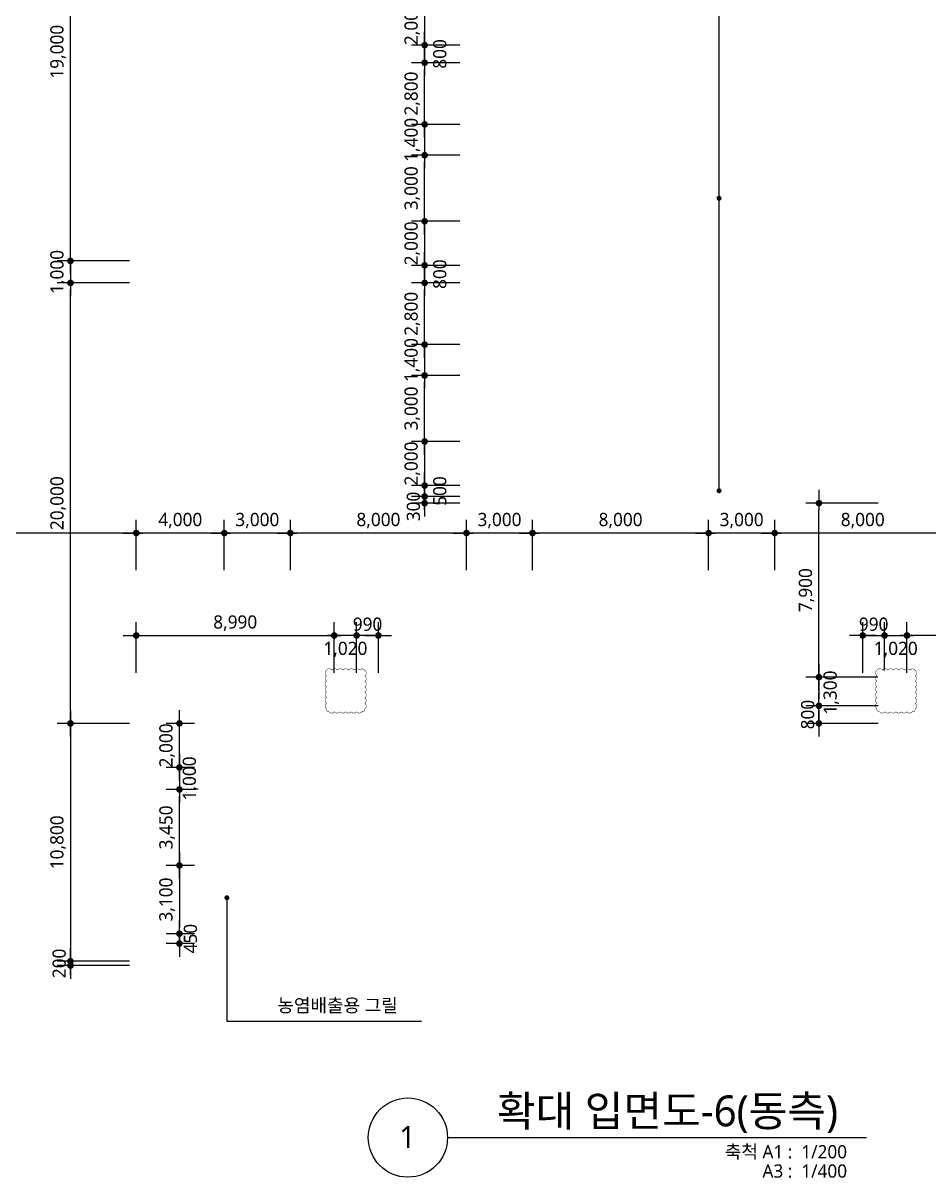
# Model space of a CAD drawing. Header units: millimetres. Extents: x 4937160 to 6265723, y 243853 to 348825.
# Drawn here: x 5822882 to 5864028, y 243853 to 296293 of the extents above; entities that cross this region are included whole.
import ezdxf
from ezdxf.enums import TextEntityAlignment as Align

# ---------------------------------------------------------------- set-up
doc = ezdxf.new("R2010")
doc.units = ezdxf.units.MM
doc.layers.get('0').update_dxf_attribs({"linetype": 'CONTINUOUS'})
for name, color, linetype, lineweight in [('A-MKXS-TEXT2', 7, 'CONTINUOUS', 25), ('A-XXXX-SYMB', 7, 'CONTINUOUS', 25), ('A-XXXX-TXT1', 3, 'CONTINUOUS', 25), ('REV-202205', 20, 'CONTINUOUS', 25)]:
    doc.layers.add(name, color=color, linetype=linetype, lineweight=lineweight)
doc.layers.add('DIM', color=7, linetype='CONTINUOUS')
doc.styles.add('HY울릉도L', font='')
doc.styles.add('맑은 고딕', font='malgun.ttf')
doc.styles.add('맑은고딕', font='malgun.ttf')
doc.styles.get('HY울릉도L').set_extended_font_data('HYwulM')
doc.dimstyles.new('CDIM', dxfattribs={"dimtxt": 3, "dimasz": 1.5, "dimexe": 2, "dimexo": 1, "dimgap": 1, "dimtad": 1, "dimdec": 0, "dimrnd": 0.5, "dimzin": 0, "dimdsep": 32, "dimlunit": 6, "dimtxsty": 'HY울릉도L', "dimblk1": '_CIDOT', "dimblk2": '_CIDOT', "dimsah": 1, "dimcen": 5.5, "dimclrd": 2, "dimclre": 2, "dimclrt": 7, "dimadec": 0, "dimazin": 0, "dimtfac": 1, "dimtdec": 0, "dimtix": 1, "dimtmove": 2, "dimatfit": 1, "dimldrblk": '_CIDOT', "dimfxl": 1, "dimtolj": 1, "dimtzin": 0, "dimlwd": -1, "dimarcsym": 0})

# ---------------------------------------------------------------- blocks, each defined once
blk = doc.blocks.new('_CIDOT')
at = {"color": 0, "linetype": 'ByBlock'}
blk.add_line((2, 0), (-1, 0), dxfattribs=at)
at = {"color": 0, "linetype": 'ByBlock', "const_width": 0.5}
blk.add_lwpolyline([(-0.25, 0, 1), (0.25, 0, 1)], format="xyb", close=True, dxfattribs=at)
blk = doc.blocks.new('*D1292')
at = {"layer": 'DIM', "transparency": 16777216}
for p, q in [((5841122, 297593), (5841122, 297893)), ((5841122, 297293), (5841122, 295293)), ((5841122, 294993), (5841122, 294693))]:
    blk.add_line(p, q, dxfattribs=at)
at = {"layer": 'DIM', "lineweight": -2, "transparency": 16777216}
for p, q in [((5842723, 297293), (5840522, 297293)), ((5842723, 295293), (5840522, 295293))]:
    blk.add_line(p, q, dxfattribs=at)
at = {"layer": 'DIM', "transparency": 16777216, "xscale": 300, "yscale": 300, "zscale": 300}
for p, rotation in [((5841122, 297293), 270), ((5841122, 295293), 90)]:
    blk.add_blockref('_CIDOT', p, dxfattribs=dict(at, rotation=rotation))
at = {"layer": 'DIM', "color": 3, "transparency": 16777216, "insert": (5840561, 296293), "char_height": 600, "attachment_point": 5, "rotation": 90, "style": '맑은고딕'}
blk.add_mtext('\\A1;2,000', dxfattribs=at)
blk = doc.blocks.new('*D1293')
at = {"layer": 'DIM', "transparency": 16777216}
for p, q in [((5841122, 295593), (5841122, 295893)), ((5841122, 294493), (5841122, 295293)), ((5841122, 294193), (5841122, 293893))]:
    blk.add_line(p, q, dxfattribs=at)
at = {"layer": 'DIM', "lineweight": -2, "transparency": 16777216}
for p, q in [((5842723, 295293), (5840522, 295293)), ((5842723, 294493), (5840522, 294493))]:
    blk.add_line(p, q, dxfattribs=at)
at = {"layer": 'DIM', "transparency": 16777216, "xscale": 300, "yscale": 300, "zscale": 300}
for p, rotation in [((5841122, 295293), 270), ((5841122, 294493), 90)]:
    blk.add_blockref('_CIDOT', p, dxfattribs=dict(at, rotation=rotation))
at = {"layer": 'DIM', "color": 3, "transparency": 16777216, "insert": (5841812, 294893), "char_height": 600, "attachment_point": 5, "rotation": 90, "style": '맑은고딕'}
blk.add_mtext('\\A1;800', dxfattribs=at)
blk = doc.blocks.new('*D1294')
at = {"layer": 'DIM', "lineweight": -2, "transparency": 16777216}
for p, q in [((5842723, 294493), (5840522, 294493)), ((5842723, 291693), (5840522, 291693))]:
    blk.add_line(p, q, dxfattribs=at)
at = {"layer": 'DIM', "transparency": 16777216}
blk.add_line((5841122, 291993), (5841122, 294193), dxfattribs=at)
at = {"layer": 'DIM', "transparency": 16777216, "xscale": 300, "yscale": 300, "zscale": 300}
for p, rotation in [((5841122, 294493), 90), ((5841122, 291693), 270)]:
    blk.add_blockref('_CIDOT', p, dxfattribs=dict(at, rotation=rotation))
at = {"layer": 'DIM', "color": 3, "transparency": 16777216, "insert": (5840561, 293093), "char_height": 600, "attachment_point": 5, "rotation": 90, "style": '맑은고딕'}
blk.add_mtext('\\A1;2,800', dxfattribs=at)
blk = doc.blocks.new('*D1295')
at = {"layer": 'DIM', "transparency": 16777216}
for p, q in [((5841122, 291993), (5841122, 292293)), ((5841122, 291693), (5841122, 290293)), ((5841122, 289993), (5841122, 289693))]:
    blk.add_line(p, q, dxfattribs=at)
at = {"layer": 'DIM', "lineweight": -2, "transparency": 16777216}
for p, q in [((5842723, 291693), (5840522, 291693)), ((5842723, 290293), (5840522, 290293))]:
    blk.add_line(p, q, dxfattribs=at)
at = {"layer": 'DIM', "transparency": 16777216, "xscale": 300, "yscale": 300, "zscale": 300}
for p, rotation in [((5841122, 291693), 270), ((5841122, 290293), 90)]:
    blk.add_blockref('_CIDOT', p, dxfattribs=dict(at, rotation=rotation))
at = {"layer": 'DIM', "color": 3, "transparency": 16777216, "insert": (5840560, 290993), "char_height": 600, "attachment_point": 5, "rotation": 90, "style": '맑은고딕'}
blk.add_mtext('\\A1;1,400', dxfattribs=at)
blk = doc.blocks.new('*D1296')
at = {"layer": 'DIM', "lineweight": -2, "transparency": 16777216}
for p, q in [((5842723, 290293), (5840522, 290293)), ((5842723, 287293), (5840522, 287293))]:
    blk.add_line(p, q, dxfattribs=at)
at = {"layer": 'DIM', "transparency": 16777216}
blk.add_line((5841122, 287593), (5841122, 289993), dxfattribs=at)
at = {"layer": 'DIM', "transparency": 16777216, "xscale": 300, "yscale": 300, "zscale": 300}
for p, rotation in [((5841122, 290293), 90), ((5841122, 287293), 270)]:
    blk.add_blockref('_CIDOT', p, dxfattribs=dict(at, rotation=rotation))
at = {"layer": 'DIM', "color": 3, "transparency": 16777216, "insert": (5840561, 288793), "char_height": 600, "attachment_point": 5, "rotation": 90, "style": '맑은고딕'}
blk.add_mtext('\\A1;3,000', dxfattribs=at)
blk = doc.blocks.new('*D1297')
at = {"layer": 'DIM', "transparency": 16777216}
for p, q in [((5841122, 287593), (5841122, 287893)), ((5841122, 287293), (5841122, 285293)), ((5841122, 284993), (5841122, 284693))]:
    blk.add_line(p, q, dxfattribs=at)
at = {"layer": 'DIM', "lineweight": -2, "transparency": 16777216}
for p, q in [((5842723, 287293), (5840522, 287293)), ((5842723, 285293), (5840522, 285293))]:
    blk.add_line(p, q, dxfattribs=at)
at = {"layer": 'DIM', "transparency": 16777216, "xscale": 300, "yscale": 300, "zscale": 300}
for p, rotation in [((5841122, 287293), 270), ((5841122, 285293), 90)]:
    blk.add_blockref('_CIDOT', p, dxfattribs=dict(at, rotation=rotation))
at = {"layer": 'DIM', "color": 3, "transparency": 16777216, "insert": (5840561, 286293), "char_height": 600, "attachment_point": 5, "rotation": 90, "style": '맑은고딕'}
blk.add_mtext('\\A1;2,000', dxfattribs=at)
blk = doc.blocks.new('*D1298')
at = {"layer": 'DIM', "transparency": 16777216}
for p, q in [((5841122, 285593), (5841122, 285893)), ((5841122, 284493), (5841122, 285293)), ((5841122, 284193), (5841122, 283893))]:
    blk.add_line(p, q, dxfattribs=at)
at = {"layer": 'DIM', "lineweight": -2, "transparency": 16777216}
for p, q in [((5842723, 285293), (5840522, 285293)), ((5842723, 284493), (5840522, 284493))]:
    blk.add_line(p, q, dxfattribs=at)
at = {"layer": 'DIM', "transparency": 16777216, "xscale": 300, "yscale": 300, "zscale": 300}
for p, rotation in [((5841122, 285293), 270), ((5841122, 284493), 90)]:
    blk.add_blockref('_CIDOT', p, dxfattribs=dict(at, rotation=rotation))
at = {"layer": 'DIM', "color": 3, "transparency": 16777216, "insert": (5841812, 284893), "char_height": 600, "attachment_point": 5, "rotation": 90, "style": '맑은고딕'}
blk.add_mtext('\\A1;800', dxfattribs=at)
blk = doc.blocks.new('*D1299')
at = {"layer": 'DIM', "lineweight": -2, "transparency": 16777216}
for p, q in [((5842723, 284493), (5840522, 284493)), ((5842723, 281693), (5840522, 281693))]:
    blk.add_line(p, q, dxfattribs=at)
at = {"layer": 'DIM', "transparency": 16777216}
blk.add_line((5841122, 281993), (5841122, 284193), dxfattribs=at)
at = {"layer": 'DIM', "transparency": 16777216, "xscale": 300, "yscale": 300, "zscale": 300}
for p, rotation in [((5841122, 284493), 90), ((5841122, 281693), 270)]:
    blk.add_blockref('_CIDOT', p, dxfattribs=dict(at, rotation=rotation))
at = {"layer": 'DIM', "color": 3, "transparency": 16777216, "insert": (5840561, 283093), "char_height": 600, "attachment_point": 5, "rotation": 90, "style": '맑은고딕'}
blk.add_mtext('\\A1;2,800', dxfattribs=at)
blk = doc.blocks.new('*D1300')
at = {"layer": 'DIM', "transparency": 16777216}
for p, q in [((5841122, 281993), (5841122, 282293)), ((5841122, 281693), (5841122, 280293)), ((5841122, 279993), (5841122, 279693))]:
    blk.add_line(p, q, dxfattribs=at)
at = {"layer": 'DIM', "lineweight": -2, "transparency": 16777216}
for p, q in [((5842723, 281693), (5840522, 281693)), ((5842723, 280293), (5840522, 280293))]:
    blk.add_line(p, q, dxfattribs=at)
at = {"layer": 'DIM', "transparency": 16777216, "xscale": 300, "yscale": 300, "zscale": 300}
for p, rotation in [((5841122, 281693), 270), ((5841122, 280293), 90)]:
    blk.add_blockref('_CIDOT', p, dxfattribs=dict(at, rotation=rotation))
at = {"layer": 'DIM', "color": 3, "transparency": 16777216, "insert": (5840560, 280993), "char_height": 600, "attachment_point": 5, "rotation": 90, "style": '맑은고딕'}
blk.add_mtext('\\A1;1,400', dxfattribs=at)
blk = doc.blocks.new('*D1301')
at = {"layer": 'DIM', "lineweight": -2, "transparency": 16777216}
for p, q in [((5842723, 280293), (5840522, 280293)), ((5842723, 277293), (5840522, 277293))]:
    blk.add_line(p, q, dxfattribs=at)
at = {"layer": 'DIM', "transparency": 16777216}
blk.add_line((5841122, 277593), (5841122, 279993), dxfattribs=at)
at = {"layer": 'DIM', "transparency": 16777216, "xscale": 300, "yscale": 300, "zscale": 300}
for p, rotation in [((5841122, 280293), 90), ((5841122, 277293), 270)]:
    blk.add_blockref('_CIDOT', p, dxfattribs=dict(at, rotation=rotation))
at = {"layer": 'DIM', "color": 3, "transparency": 16777216, "insert": (5840561, 278793), "char_height": 600, "attachment_point": 5, "rotation": 90, "style": '맑은고딕'}
blk.add_mtext('\\A1;3,000', dxfattribs=at)
blk = doc.blocks.new('*D1302')
at = {"layer": 'DIM', "transparency": 16777216}
for p, q in [((5841122, 277593), (5841122, 277893)), ((5841122, 277293), (5841122, 275293)), ((5841122, 274993), (5841122, 274693))]:
    blk.add_line(p, q, dxfattribs=at)
at = {"layer": 'DIM', "lineweight": -2, "transparency": 16777216}
for p, q in [((5842723, 277293), (5840522, 277293)), ((5842723, 275293), (5840522, 275293))]:
    blk.add_line(p, q, dxfattribs=at)
at = {"layer": 'DIM', "transparency": 16777216, "xscale": 300, "yscale": 300, "zscale": 300}
for p, rotation in [((5841122, 277293), 270), ((5841122, 275293), 90)]:
    blk.add_blockref('_CIDOT', p, dxfattribs=dict(at, rotation=rotation))
at = {"layer": 'DIM', "color": 3, "transparency": 16777216, "insert": (5840561, 276293), "char_height": 600, "attachment_point": 5, "rotation": 90, "style": '맑은고딕'}
blk.add_mtext('\\A1;2,000', dxfattribs=at)
blk = doc.blocks.new('*D1303')
at = {"layer": 'DIM', "transparency": 16777216}
for p, q in [((5841122, 275593), (5841122, 275893)), ((5841122, 274793), (5841122, 275293)), ((5841122, 274493), (5841122, 274193))]:
    blk.add_line(p, q, dxfattribs=at)
at = {"layer": 'DIM', "lineweight": -2, "transparency": 16777216}
for p, q in [((5842723, 275293), (5840522, 275293)), ((5842723, 274793), (5840522, 274793))]:
    blk.add_line(p, q, dxfattribs=at)
at = {"layer": 'DIM', "transparency": 16777216, "xscale": 300, "yscale": 300, "zscale": 300}
for p, rotation in [((5841122, 275293), 270), ((5841122, 274793), 90)]:
    blk.add_blockref('_CIDOT', p, dxfattribs=dict(at, rotation=rotation))
at = {"layer": 'DIM', "color": 3, "transparency": 16777216, "insert": (5841812, 275043), "char_height": 600, "attachment_point": 5, "rotation": 90, "style": '맑은고딕'}
blk.add_mtext('\\A1;500', dxfattribs=at)
blk = doc.blocks.new('*D1304')
at = {"layer": 'DIM', "transparency": 16777216}
for p, q in [((5841122, 275093), (5841122, 275393)), ((5841122, 274793), (5841122, 274493)), ((5841122, 274193), (5841122, 273893))]:
    blk.add_line(p, q, dxfattribs=at)
at = {"layer": 'DIM', "lineweight": -2, "transparency": 16777216}
for p, q in [((5842723, 274793), (5840522, 274793)), ((5842723, 274493), (5840522, 274493))]:
    blk.add_line(p, q, dxfattribs=at)
at = {"layer": 'DIM', "transparency": 16777216, "xscale": 300, "yscale": 300, "zscale": 300}
for p, rotation in [((5841122, 274793), 270), ((5841122, 274493), 90)]:
    blk.add_blockref('_CIDOT', p, dxfattribs=dict(at, rotation=rotation))
at = {"layer": 'DIM', "color": 3, "transparency": 16777216, "insert": (5840612, 274343), "char_height": 600, "attachment_point": 5, "rotation": 90, "style": '맑은고딕'}
blk.add_mtext('\\A1;300', dxfattribs=at)
blk = doc.blocks.new('*D1324')
at = {"layer": 'DIM', "lineweight": -2, "transparency": 16777216}
for p, q in [((5838033, 266793), (5838033, 269084)), ((5839023, 266793), (5839023, 269084))]:
    blk.add_line(p, q, dxfattribs=at)
at = {"layer": 'DIM', "transparency": 16777216}
for p, q in [((5837733, 268484), (5837433, 268484)), ((5839023, 268484), (5838033, 268484)), ((5839323, 268484), (5839623, 268484))]:
    blk.add_line(p, q, dxfattribs=at)
at = {"layer": 'DIM', "transparency": 16777216, "xscale": 300, "yscale": 300, "zscale": 300}
blk.add_blockref('_CIDOT', (5838033, 268484), dxfattribs=at)
at = {"layer": 'DIM', "transparency": 16777216, "xscale": 300, "yscale": 300, "zscale": 300, "rotation": 180}
blk.add_blockref('_CIDOT', (5839023, 268484), dxfattribs=at)
at = {"layer": 'DIM', "color": 3, "transparency": 16777216, "insert": (5838528, 268994), "char_height": 600, "attachment_point": 5, "style": '맑은고딕'}
blk.add_mtext('\\A1;990', dxfattribs=at)
blk = doc.blocks.new('*D1325')
at = {"layer": 'DIM', "lineweight": -2, "transparency": 16777216}
for p, q in [((5837013, 266793), (5837013, 269084)), ((5838033, 266793), (5838033, 269084))]:
    blk.add_line(p, q, dxfattribs=at)
at = {"layer": 'DIM', "transparency": 16777216}
blk.add_line((5837733, 268484), (5837313, 268484), dxfattribs=at)
at = {"layer": 'DIM', "transparency": 16777216, "xscale": 300, "yscale": 300, "zscale": 300, "rotation": 180}
blk.add_blockref('_CIDOT', (5837013, 268484), dxfattribs=at)
at = {"layer": 'DIM', "transparency": 16777216, "xscale": 300, "yscale": 300, "zscale": 300}
blk.add_blockref('_CIDOT', (5838033, 268484), dxfattribs=at)
at = {"layer": 'DIM', "color": 3, "transparency": 16777216, "insert": (5837523, 267846), "char_height": 600, "attachment_point": 5, "style": '맑은고딕'}
blk.add_mtext('\\A1;1,020', dxfattribs=at)
blk = doc.blocks.new('*D1326')
at = {"layer": 'DIM', "lineweight": -2, "transparency": 16777216}
for p, q in [((5828023, 266793), (5828023, 269084)), ((5837013, 266793), (5837013, 269084))]:
    blk.add_line(p, q, dxfattribs=at)
at = {"layer": 'DIM', "transparency": 16777216}
blk.add_line((5828323, 268484), (5836713, 268484), dxfattribs=at)
at = {"layer": 'DIM', "transparency": 16777216, "xscale": 300, "yscale": 300, "zscale": 300, "rotation": 180}
blk.add_blockref('_CIDOT', (5828023, 268484), dxfattribs=at)
at = {"layer": 'DIM', "transparency": 16777216, "xscale": 300, "yscale": 300, "zscale": 300}
blk.add_blockref('_CIDOT', (5837013, 268484), dxfattribs=at)
at = {"layer": 'DIM', "color": 3, "transparency": 16777216, "insert": (5832518, 269044), "char_height": 600, "attachment_point": 5, "style": '맑은고딕'}
blk.add_mtext('\\A1;8,990', dxfattribs=at)
blk = doc.blocks.new('*D1327')
at = {"layer": 'DIM', "lineweight": -2, "transparency": 16777216}
for p, q in [((5861023, 266793), (5861023, 269084)), ((5862013, 266893), (5862013, 269084))]:
    blk.add_line(p, q, dxfattribs=at)
at = {"layer": 'DIM', "transparency": 16777216}
for p, q in [((5860723, 268484), (5860423, 268484)), ((5861023, 268484), (5862013, 268484)), ((5862313, 268484), (5862613, 268484))]:
    blk.add_line(p, q, dxfattribs=at)
at = {"layer": 'DIM', "transparency": 16777216, "xscale": 300, "yscale": 300, "zscale": 300}
blk.add_blockref('_CIDOT', (5861023, 268484), dxfattribs=at)
at = {"layer": 'DIM', "transparency": 16777216, "xscale": 300, "yscale": 300, "zscale": 300, "rotation": 180}
blk.add_blockref('_CIDOT', (5862013, 268484), dxfattribs=at)
at = {"layer": 'DIM', "color": 3, "transparency": 16777216, "insert": (5861518, 268994), "char_height": 600, "attachment_point": 5, "style": '맑은고딕'}
blk.add_mtext('\\A1;990', dxfattribs=at)
blk = doc.blocks.new('*D1328')
at = {"layer": 'DIM', "lineweight": -2, "transparency": 16777216}
for p, q in [((5862013, 266893), (5862013, 269084)), ((5863033, 266793), (5863033, 269084))]:
    blk.add_line(p, q, dxfattribs=at)
at = {"layer": 'DIM', "transparency": 16777216}
blk.add_line((5862313, 268484), (5862733, 268484), dxfattribs=at)
at = {"layer": 'DIM', "transparency": 16777216, "xscale": 300, "yscale": 300, "zscale": 300, "rotation": 180}
blk.add_blockref('_CIDOT', (5862013, 268484), dxfattribs=at)
at = {"layer": 'DIM', "transparency": 16777216, "xscale": 300, "yscale": 300, "zscale": 300}
blk.add_blockref('_CIDOT', (5863033, 268484), dxfattribs=at)
at = {"layer": 'DIM', "color": 3, "transparency": 16777216, "insert": (5862523, 267846), "char_height": 600, "attachment_point": 5, "style": '맑은고딕'}
blk.add_mtext('\\A1;1,020', dxfattribs=at)
blk = doc.blocks.new('*D1329')
at = {"layer": 'DIM', "lineweight": -2, "transparency": 16777216}
for p, q in [((5863033, 266793), (5863033, 269084)), ((5872023, 266793), (5872023, 269084))]:
    blk.add_line(p, q, dxfattribs=at)
at = {"layer": 'DIM', "transparency": 16777216}
blk.add_line((5871723, 268484), (5863333, 268484), dxfattribs=at)
at = {"layer": 'DIM', "transparency": 16777216, "xscale": 300, "yscale": 300, "zscale": 300, "rotation": 180}
blk.add_blockref('_CIDOT', (5863033, 268484), dxfattribs=at)
at = {"layer": 'DIM', "transparency": 16777216, "xscale": 300, "yscale": 300, "zscale": 300}
blk.add_blockref('_CIDOT', (5872023, 268484), dxfattribs=at)
at = {"layer": 'DIM', "color": 3, "transparency": 16777216, "insert": (5867528, 269044), "char_height": 600, "attachment_point": 5, "style": '맑은고딕'}
blk.add_mtext('\\A1;8,990', dxfattribs=at)
blk = doc.blocks.new('*D1336')
at = {"layer": 'DIM', "lineweight": -2, "transparency": 16777216}
for p, q in [((5854023, 271447), (5854023, 273737)), ((5857023, 271447), (5857023, 273737))]:
    blk.add_line(p, q, dxfattribs=at)
at = {"layer": 'DIM', "transparency": 16777216}
blk.add_line((5856723, 273137), (5854323, 273137), dxfattribs=at)
at = {"layer": 'DIM', "transparency": 16777216, "xscale": 300, "yscale": 300, "zscale": 300, "rotation": 180}
blk.add_blockref('_CIDOT', (5854023, 273137), dxfattribs=at)
at = {"layer": 'DIM', "transparency": 16777216, "xscale": 300, "yscale": 300, "zscale": 300}
blk.add_blockref('_CIDOT', (5857023, 273137), dxfattribs=at)
at = {"layer": 'DIM', "color": 3, "transparency": 16777216, "insert": (5855523, 273697), "char_height": 600, "attachment_point": 5, "style": '맑은고딕'}
blk.add_mtext('\\A1;3,000', dxfattribs=at)
blk = doc.blocks.new('*D1337')
at = {"layer": 'DIM', "lineweight": -2, "transparency": 16777216}
for p, q in [((5857023, 271447), (5857023, 273737)), ((5865023, 271447), (5865023, 273737))]:
    blk.add_line(p, q, dxfattribs=at)
at = {"layer": 'DIM', "transparency": 16777216}
blk.add_line((5864723, 273137), (5857323, 273137), dxfattribs=at)
at = {"layer": 'DIM', "transparency": 16777216, "xscale": 300, "yscale": 300, "zscale": 300, "rotation": 180}
blk.add_blockref('_CIDOT', (5857023, 273137), dxfattribs=at)
at = {"layer": 'DIM', "transparency": 16777216, "xscale": 300, "yscale": 300, "zscale": 300}
blk.add_blockref('_CIDOT', (5865023, 273137), dxfattribs=at)
at = {"layer": 'DIM', "color": 3, "transparency": 16777216, "insert": (5861023, 273697), "char_height": 600, "attachment_point": 5, "style": '맑은고딕'}
blk.add_mtext('\\A1;8,000', dxfattribs=at)
blk = doc.blocks.new('*D1338')
at = {"layer": 'DIM', "lineweight": -2, "transparency": 16777216}
for p, q in [((5843023, 271447), (5843023, 273737)), ((5846023, 271447), (5846023, 273737))]:
    blk.add_line(p, q, dxfattribs=at)
at = {"layer": 'DIM', "transparency": 16777216}
blk.add_line((5845723, 273137), (5843323, 273137), dxfattribs=at)
at = {"layer": 'DIM', "transparency": 16777216, "xscale": 300, "yscale": 300, "zscale": 300, "rotation": 180}
blk.add_blockref('_CIDOT', (5843023, 273137), dxfattribs=at)
at = {"layer": 'DIM', "transparency": 16777216, "xscale": 300, "yscale": 300, "zscale": 300}
blk.add_blockref('_CIDOT', (5846023, 273137), dxfattribs=at)
at = {"layer": 'DIM', "color": 3, "transparency": 16777216, "insert": (5844523, 273697), "char_height": 600, "attachment_point": 5, "style": '맑은고딕'}
blk.add_mtext('\\A1;3,000', dxfattribs=at)
blk = doc.blocks.new('*D1339')
at = {"layer": 'DIM', "lineweight": -2, "transparency": 16777216}
for p, q in [((5846023, 271447), (5846023, 273737)), ((5854023, 271447), (5854023, 273737))]:
    blk.add_line(p, q, dxfattribs=at)
at = {"layer": 'DIM', "transparency": 16777216}
blk.add_line((5853723, 273137), (5846323, 273137), dxfattribs=at)
at = {"layer": 'DIM', "transparency": 16777216, "xscale": 300, "yscale": 300, "zscale": 300, "rotation": 180}
blk.add_blockref('_CIDOT', (5846023, 273137), dxfattribs=at)
at = {"layer": 'DIM', "transparency": 16777216, "xscale": 300, "yscale": 300, "zscale": 300}
blk.add_blockref('_CIDOT', (5854023, 273137), dxfattribs=at)
at = {"layer": 'DIM', "color": 3, "transparency": 16777216, "insert": (5850023, 273697), "char_height": 600, "attachment_point": 5, "style": '맑은고딕'}
blk.add_mtext('\\A1;8,000', dxfattribs=at)
blk = doc.blocks.new('*D1340')
at = {"layer": 'DIM', "lineweight": -2, "transparency": 16777216}
for p, q in [((5832023, 271447), (5832023, 273737)), ((5835023, 271447), (5835023, 273737))]:
    blk.add_line(p, q, dxfattribs=at)
at = {"layer": 'DIM', "transparency": 16777216}
blk.add_line((5834723, 273137), (5832323, 273137), dxfattribs=at)
at = {"layer": 'DIM', "transparency": 16777216, "xscale": 300, "yscale": 300, "zscale": 300, "rotation": 180}
blk.add_blockref('_CIDOT', (5832023, 273137), dxfattribs=at)
at = {"layer": 'DIM', "transparency": 16777216, "xscale": 300, "yscale": 300, "zscale": 300}
blk.add_blockref('_CIDOT', (5835023, 273137), dxfattribs=at)
at = {"layer": 'DIM', "color": 3, "transparency": 16777216, "insert": (5833523, 273697), "char_height": 600, "attachment_point": 5, "style": '맑은고딕'}
blk.add_mtext('\\A1;3,000', dxfattribs=at)
blk = doc.blocks.new('*D1341')
at = {"layer": 'DIM', "lineweight": -2, "transparency": 16777216}
for p, q in [((5835023, 271447), (5835023, 273737)), ((5843023, 271447), (5843023, 273737))]:
    blk.add_line(p, q, dxfattribs=at)
at = {"layer": 'DIM', "transparency": 16777216}
blk.add_line((5842723, 273137), (5835323, 273137), dxfattribs=at)
at = {"layer": 'DIM', "transparency": 16777216, "xscale": 300, "yscale": 300, "zscale": 300, "rotation": 180}
blk.add_blockref('_CIDOT', (5835023, 273137), dxfattribs=at)
at = {"layer": 'DIM', "transparency": 16777216, "xscale": 300, "yscale": 300, "zscale": 300}
blk.add_blockref('_CIDOT', (5843023, 273137), dxfattribs=at)
at = {"layer": 'DIM', "color": 3, "transparency": 16777216, "insert": (5839023, 273697), "char_height": 600, "attachment_point": 5, "style": '맑은고딕'}
blk.add_mtext('\\A1;8,000', dxfattribs=at)
blk = doc.blocks.new('*D1342')
at = {"layer": 'DIM', "lineweight": -2, "transparency": 16777216}
for p, q in [((5803523, 271447), (5803523, 273737)), ((5828023, 272793), (5828023, 273737))]:
    blk.add_line(p, q, dxfattribs=at)
at = {"layer": 'DIM', "transparency": 16777216}
blk.add_line((5827723, 273137), (5803823, 273137), dxfattribs=at)
at = {"layer": 'DIM', "transparency": 16777216, "xscale": 300, "yscale": 300, "zscale": 300, "rotation": 180}
blk.add_blockref('_CIDOT', (5803523, 273137), dxfattribs=at)
at = {"layer": 'DIM', "transparency": 16777216, "xscale": 300, "yscale": 300, "zscale": 300}
blk.add_blockref('_CIDOT', (5828023, 273137), dxfattribs=at)
at = {"layer": 'DIM', "color": 3, "transparency": 16777216, "insert": (5815773, 273697), "char_height": 600, "attachment_point": 5, "style": '맑은고딕'}
blk.add_mtext('\\A1;24,500', dxfattribs=at)
blk = doc.blocks.new('*D1343')
at = {"layer": 'DIM', "lineweight": -2, "transparency": 16777216}
for p, q in [((5828023, 271447), (5828023, 273737)), ((5832023, 271447), (5832023, 273737))]:
    blk.add_line(p, q, dxfattribs=at)
at = {"layer": 'DIM', "transparency": 16777216}
blk.add_line((5831723, 273137), (5828323, 273137), dxfattribs=at)
at = {"layer": 'DIM', "transparency": 16777216, "xscale": 300, "yscale": 300, "zscale": 300, "rotation": 180}
blk.add_blockref('_CIDOT', (5828023, 273137), dxfattribs=at)
at = {"layer": 'DIM', "transparency": 16777216, "xscale": 300, "yscale": 300, "zscale": 300}
blk.add_blockref('_CIDOT', (5832023, 273137), dxfattribs=at)
at = {"layer": 'DIM', "color": 3, "transparency": 16777216, "insert": (5830023, 273697), "char_height": 600, "attachment_point": 5, "style": '맑은고딕'}
blk.add_mtext('\\A1;4,000', dxfattribs=at)
blk = doc.blocks.new('*D1344')
at = {"layer": 'DIM', "lineweight": -2, "transparency": 16777216}
for p, q in [((5861713, 266593), (5858433, 266593)), ((5861723, 265293), (5858433, 265293))]:
    blk.add_line(p, q, dxfattribs=at)
at = {"layer": 'DIM', "transparency": 16777216}
blk.add_line((5859033, 266293), (5859033, 265593), dxfattribs=at)
at = {"layer": 'DIM', "transparency": 16777216, "xscale": 300, "yscale": 300, "zscale": 300}
for p, rotation in [((5859033, 266593), 90), ((5859033, 265293), 270)]:
    blk.add_blockref('_CIDOT', p, dxfattribs=dict(at, rotation=rotation))
at = {"layer": 'DIM', "color": 3, "transparency": 16777216, "insert": (5859595, 265893), "char_height": 600, "attachment_point": 5, "rotation": 90, "style": '맑은고딕'}
blk.add_mtext('\\A1;1,300', dxfattribs=at)
blk = doc.blocks.new('*D1345')
at = {"layer": 'DIM', "transparency": 16777216}
for p, q in [((5859033, 265593), (5859033, 265893)), ((5859033, 264493), (5859033, 265293)), ((5859033, 264193), (5859033, 263893))]:
    blk.add_line(p, q, dxfattribs=at)
at = {"layer": 'DIM', "lineweight": -2, "transparency": 16777216}
for p, q in [((5861723, 265293), (5858433, 265293)), ((5861723, 264493), (5858433, 264493))]:
    blk.add_line(p, q, dxfattribs=at)
at = {"layer": 'DIM', "transparency": 16777216, "xscale": 300, "yscale": 300, "zscale": 300}
for p, rotation in [((5859033, 265293), 270), ((5859033, 264493), 90)]:
    blk.add_blockref('_CIDOT', p, dxfattribs=dict(at, rotation=rotation))
at = {"layer": 'DIM', "color": 3, "transparency": 16777216, "insert": (5858523, 264893), "char_height": 600, "attachment_point": 5, "rotation": 90, "style": '맑은고딕'}
blk.add_mtext('\\A1;800', dxfattribs=at)
blk = doc.blocks.new('*D1346')
at = {"layer": 'DIM', "lineweight": -2, "transparency": 16777216}
for p, q in [((5861723, 274493), (5858433, 274493)), ((5861713, 266593), (5858433, 266593))]:
    blk.add_line(p, q, dxfattribs=at)
at = {"layer": 'DIM', "transparency": 16777216}
blk.add_line((5859033, 266893), (5859033, 274193), dxfattribs=at)
at = {"layer": 'DIM', "transparency": 16777216, "xscale": 300, "yscale": 300, "zscale": 300}
for p, rotation in [((5859033, 274493), 90), ((5859033, 266593), 270)]:
    blk.add_blockref('_CIDOT', p, dxfattribs=dict(at, rotation=rotation))
at = {"layer": 'DIM', "color": 3, "transparency": 16777216, "insert": (5858473, 270543), "char_height": 600, "attachment_point": 5, "rotation": 90, "style": '맑은고딕'}
blk.add_mtext('\\A1;7,900', dxfattribs=at)
blk = doc.blocks.new('*D1473')
at = {"layer": 'DIM', "transparency": 16777216}
for p, q in [((5825033, 285793), (5825033, 286093)), ((5825033, 285493), (5825033, 284493)), ((5825033, 284193), (5825033, 283893))]:
    blk.add_line(p, q, dxfattribs=at)
at = {"layer": 'DIM', "lineweight": -2, "transparency": 16777216}
for p, q in [((5827723, 285493), (5824433, 285493)), ((5827723, 284493), (5824433, 284493))]:
    blk.add_line(p, q, dxfattribs=at)
at = {"layer": 'DIM', "transparency": 16777216, "xscale": 300, "yscale": 300, "zscale": 300}
for p, rotation in [((5825033, 285493), 270), ((5825033, 284493), 90)]:
    blk.add_blockref('_CIDOT', p, dxfattribs=dict(at, rotation=rotation))
at = {"layer": 'DIM', "color": 3, "transparency": 16777216, "insert": (5824471, 284993), "char_height": 600, "attachment_point": 5, "rotation": 90, "style": '맑은고딕'}
blk.add_mtext('\\A1;1,000', dxfattribs=at)
blk = doc.blocks.new('*D1474')
at = {"layer": 'DIM', "lineweight": -2, "transparency": 16777216}
for p, q in [((5827723, 304493), (5824433, 304493)), ((5827723, 285493), (5824433, 285493))]:
    blk.add_line(p, q, dxfattribs=at)
at = {"layer": 'DIM', "transparency": 16777216}
blk.add_line((5825033, 285793), (5825033, 304193), dxfattribs=at)
at = {"layer": 'DIM', "transparency": 16777216, "xscale": 300, "yscale": 300, "zscale": 300}
for p, rotation in [((5825033, 304493), 90), ((5825033, 285493), 270)]:
    blk.add_blockref('_CIDOT', p, dxfattribs=dict(at, rotation=rotation))
at = {"layer": 'DIM', "color": 3, "transparency": 16777216, "insert": (5824471, 294993), "char_height": 600, "attachment_point": 5, "rotation": 90, "style": '맑은고딕'}
blk.add_mtext('\\A1;19,000', dxfattribs=at)
blk = doc.blocks.new('*D1482')
at = {"layer": 'DIM', "lineweight": -2, "transparency": 16777216}
for p, q in [((5827723, 284493), (5824433, 284493)), ((5827723, 264493), (5824433, 264493))]:
    blk.add_line(p, q, dxfattribs=at)
at = {"layer": 'DIM', "transparency": 16777216}
blk.add_line((5825033, 264793), (5825033, 284193), dxfattribs=at)
at = {"layer": 'DIM', "transparency": 16777216, "xscale": 300, "yscale": 300, "zscale": 300}
for p, rotation in [((5825033, 284493), 90), ((5825033, 264493), 270)]:
    blk.add_blockref('_CIDOT', p, dxfattribs=dict(at, rotation=rotation))
at = {"layer": 'DIM', "color": 3, "transparency": 16777216, "insert": (5824473, 274493), "char_height": 600, "attachment_point": 5, "rotation": 90, "style": '맑은고딕'}
blk.add_mtext('\\A1;20,000', dxfattribs=at)
blk = doc.blocks.new('*D1483')
at = {"layer": 'DIM', "lineweight": -2, "transparency": 16777216}
for p, q in [((5827723, 264493), (5824433, 264493)), ((5827723, 253693), (5824433, 253693))]:
    blk.add_line(p, q, dxfattribs=at)
at = {"layer": 'DIM', "transparency": 16777216}
blk.add_line((5825033, 264193), (5825033, 253993), dxfattribs=at)
at = {"layer": 'DIM', "transparency": 16777216, "xscale": 300, "yscale": 300, "zscale": 300}
for p, rotation in [((5825033, 264493), 90), ((5825033, 253693), 270)]:
    blk.add_blockref('_CIDOT', p, dxfattribs=dict(at, rotation=rotation))
at = {"layer": 'DIM', "color": 3, "transparency": 16777216, "insert": (5824471, 259093), "char_height": 600, "attachment_point": 5, "rotation": 90, "style": '맑은고딕'}
blk.add_mtext('\\A1;10,800', dxfattribs=at)
blk = doc.blocks.new('*D1484')
at = {"layer": 'DIM', "transparency": 16777216}
for p, q in [((5825033, 253993), (5825033, 254293)), ((5825033, 253493), (5825033, 253693)), ((5825033, 253193), (5825033, 252893))]:
    blk.add_line(p, q, dxfattribs=at)
at = {"layer": 'DIM', "lineweight": -2, "transparency": 16777216}
for p, q in [((5827723, 253693), (5824433, 253693)), ((5827723, 253493), (5824433, 253493))]:
    blk.add_line(p, q, dxfattribs=at)
at = {"layer": 'DIM', "transparency": 16777216, "xscale": 300, "yscale": 300, "zscale": 300}
for p, rotation in [((5825033, 253493), 90), ((5825033, 253693), 270)]:
    blk.add_blockref('_CIDOT', p, dxfattribs=dict(at, rotation=rotation))
at = {"layer": 'DIM', "color": 3, "transparency": 16777216, "insert": (5824523, 253593), "char_height": 600, "attachment_point": 5, "rotation": 90, "style": '맑은고딕'}
blk.add_mtext('\\A1;200', dxfattribs=at)
blk = doc.blocks.new('*D1539')
at = {"layer": 'DIM', "transparency": 16777216}
for p, q in [((5829983, 255243), (5829983, 255543)), ((5829983, 254493), (5829983, 254943)), ((5829983, 254193), (5829983, 253893))]:
    blk.add_line(p, q, dxfattribs=at)
at = {"layer": 'DIM', "lineweight": -2, "transparency": 16777216}
for p, q in [((5830673, 254943), (5829383, 254943)), ((5830673, 254493), (5829383, 254493))]:
    blk.add_line(p, q, dxfattribs=at)
at = {"layer": 'DIM', "transparency": 16777216, "xscale": 300, "yscale": 300, "zscale": 300}
for p, rotation in [((5829983, 254943), 270), ((5829983, 254493), 90)]:
    blk.add_blockref('_CIDOT', p, dxfattribs=dict(at, rotation=rotation))
at = {"layer": 'DIM', "color": 3, "transparency": 16777216, "insert": (5830486, 254718), "char_height": 600, "attachment_point": 5, "rotation": 90, "style": '맑은고딕'}
blk.add_mtext('\\A1;450', dxfattribs=at)
blk = doc.blocks.new('*D1540')
at = {"layer": 'DIM', "lineweight": -2, "transparency": 16777216}
for p, q in [((5830673, 258043), (5829383, 258043)), ((5830673, 254943), (5829383, 254943))]:
    blk.add_line(p, q, dxfattribs=at)
at = {"layer": 'DIM', "transparency": 16777216}
blk.add_line((5829983, 257743), (5829983, 255243), dxfattribs=at)
at = {"layer": 'DIM', "transparency": 16777216, "xscale": 300, "yscale": 300, "zscale": 300}
for p, rotation in [((5829983, 258043), 90), ((5829983, 254943), 270)]:
    blk.add_blockref('_CIDOT', p, dxfattribs=dict(at, rotation=rotation))
at = {"layer": 'DIM', "color": 3, "transparency": 16777216, "insert": (5829421, 256493), "char_height": 600, "attachment_point": 5, "rotation": 90, "style": '맑은고딕'}
blk.add_mtext('\\A1;3,100', dxfattribs=at)
blk = doc.blocks.new('*D1541')
at = {"layer": 'DIM', "lineweight": -2, "transparency": 16777216}
for p, q in [((5830673, 261493), (5829383, 261493)), ((5830673, 258043), (5829383, 258043))]:
    blk.add_line(p, q, dxfattribs=at)
at = {"layer": 'DIM', "transparency": 16777216}
blk.add_line((5829983, 258343), (5829983, 261193), dxfattribs=at)
at = {"layer": 'DIM', "transparency": 16777216, "xscale": 300, "yscale": 300, "zscale": 300}
for p, rotation in [((5829983, 261493), 90), ((5829983, 258043), 270)]:
    blk.add_blockref('_CIDOT', p, dxfattribs=dict(at, rotation=rotation))
at = {"layer": 'DIM', "color": 3, "transparency": 16777216, "insert": (5829423, 259768), "char_height": 600, "attachment_point": 5, "rotation": 90, "style": '맑은고딕'}
blk.add_mtext('\\A1;3,450', dxfattribs=at)
blk = doc.blocks.new('*D1542')
at = {"layer": 'DIM', "transparency": 16777216}
for p, q in [((5829983, 262793), (5829983, 263093)), ((5829983, 262493), (5829983, 261493)), ((5829983, 261193), (5829983, 260893))]:
    blk.add_line(p, q, dxfattribs=at)
at = {"layer": 'DIM', "lineweight": -2, "transparency": 16777216}
for p, q in [((5830673, 262493), (5829383, 262493)), ((5830723, 261493), (5829383, 261493))]:
    blk.add_line(p, q, dxfattribs=at)
at = {"layer": 'DIM', "transparency": 16777216, "xscale": 300, "yscale": 300, "zscale": 300}
for p, rotation in [((5829983, 262493), 270), ((5829983, 261493), 90)]:
    blk.add_blockref('_CIDOT', p, dxfattribs=dict(at, rotation=rotation))
at = {"layer": 'DIM', "color": 3, "transparency": 16777216, "insert": (5830486, 261993), "char_height": 600, "attachment_point": 5, "rotation": 90, "style": '맑은고딕'}
blk.add_mtext('\\A1;1,000', dxfattribs=at)
blk = doc.blocks.new('*D1543')
at = {"layer": 'DIM', "transparency": 16777216}
for p, q in [((5829983, 264793), (5829983, 265093)), ((5829983, 262493), (5829983, 264493)), ((5829983, 262193), (5829983, 261893))]:
    blk.add_line(p, q, dxfattribs=at)
at = {"layer": 'DIM', "lineweight": -2, "transparency": 16777216}
for p, q in [((5830673, 264493), (5829383, 264493)), ((5830673, 262493), (5829383, 262493))]:
    blk.add_line(p, q, dxfattribs=at)
at = {"layer": 'DIM', "transparency": 16777216, "xscale": 300, "yscale": 300, "zscale": 300}
for p, rotation in [((5829983, 264493), 270), ((5829983, 262493), 90)]:
    blk.add_blockref('_CIDOT', p, dxfattribs=dict(at, rotation=rotation))
at = {"layer": 'DIM', "color": 3, "transparency": 16777216, "insert": (5829423, 263493), "char_height": 600, "attachment_point": 5, "rotation": 90, "style": '맑은고딕'}
blk.add_mtext('\\A1;2,000', dxfattribs=at)

msp = doc.modelspace()

# ---------------------------------------------------------------- linework, layer by layer
at = {"layer": 'A-MKXS-TEXT2'}
for p, q in [((5854495.4, 275057.2), (5854495.4, 337024.9)), ((5832138.8, 256576.4), (5832138.8, 250969.2)), ((5832138.8, 250969.2), (5840975.7, 250969.2))]:
    msp.add_line(p, q, dxfattribs=at)
at = {"layer": 'A-MKXS-TEXT2', "const_width": 112.5}
for points in [[(5854495.4, 288283.3, 1), (5854495.4, 288395.8, 1)], [(5854495.4, 275001, 1), (5854495.4, 275113.5, 1)], [(5832138.8, 256520.1, 1), (5832138.8, 256632.6, 1)]]:
    msp.add_lwpolyline(points, format="xyb", close=True, dxfattribs=at)
at = {"layer": 'A-XXXX-SYMB'}
msp.add_line((5842161.1, 245684.9), (5861194.2, 245684.9), dxfattribs=at)
msp.add_circle((5840361.1, 245684.9), 1800, dxfattribs=at)
at = {"layer": 'REV-202205', "const_width": 20}
for points in [[(5836665.8, 266910.5, -0.5205671), (5836915.8, 266910.5, -0.5205671), (5837165.8, 266910.5, -0.5205671), (5837415.8, 266910.5, -0.5205671), (5837665.8, 266910.5, -0.5205671), (5837915.8, 266910.5, -0.5205671), (5838165.8, 266910.5, -0.5205671), (5838404.6, 266899.3, -0.5205671), (5838404.6, 266649.3, -0.5205671), (5838404.6, 266399.3, -0.5205671), (5838404.6, 266149.3, -0.5205671), (5838404.6, 265899.3, -0.5205671), (5838404.6, 265649.3, -0.5205671), (5838404.6, 265399.3, -0.5205671), (5838404.6, 265149.3, -0.5205671), (5838278, 265025.9, -0.5205671), (5838028, 265025.9, -0.5205671), (5837778, 265025.9, -0.5205671), (5837528, 265025.9, -0.5205671), (5837278, 265025.9, -0.5205671), (5837028, 265025.9, -0.5205671), (5836778, 265025.9, -0.5205671), (5836665.8, 265163.7, -0.5205671), (5836665.8, 265413.7, -0.5205671), (5836665.8, 265663.7, -0.5205671), (5836665.8, 265913.7, -0.5205671), (5836665.8, 266163.7, -0.5205671), (5836665.8, 266413.7, -0.5205671), (5836665.8, 266663.7, -0.5205671)], [(5861665.8, 266910.5, -0.5205671), (5861915.8, 266910.5, -0.5205671), (5862165.8, 266910.5, -0.5205671), (5862415.8, 266910.5, -0.5205671), (5862665.8, 266910.5, -0.5205671), (5862915.8, 266910.5, -0.5205671), (5863165.8, 266910.5, -0.5205671), (5863404.6, 266899.3, -0.5205671), (5863404.6, 266649.3, -0.5205671), (5863404.6, 266399.3, -0.5205671), (5863404.6, 266149.3, -0.5205671), (5863404.6, 265899.3, -0.5205671), (5863404.6, 265649.3, -0.5205671), (5863404.6, 265399.3, -0.5205671), (5863404.6, 265149.3, -0.5205671), (5863278, 265025.9, -0.5205671), (5863028, 265025.9, -0.5205671), (5862778, 265025.9, -0.5205671), (5862528, 265025.9, -0.5205671), (5862278, 265025.9, -0.5205671), (5862028, 265025.9, -0.5205671), (5861778, 265025.9, -0.5205671), (5861665.8, 265163.7, -0.5205671), (5861665.8, 265413.7, -0.5205671), (5861665.8, 265663.7, -0.5205671), (5861665.8, 265913.7, -0.5205671), (5861665.8, 266163.7, -0.5205671), (5861665.8, 266413.7, -0.5205671), (5861665.8, 266663.7, -0.5205671)]]:
    msp.add_lwpolyline(points, format="xyb", close=True, dxfattribs=at)

# ---------------------------------------------------------------- texts
at = {"layer": 'A-MKXS-TEXT2', "style": '맑은고딕'}
msp.add_text('농염배출용 그릴', height=600, dxfattribs=at).set_placement((5834429, 251686.2), align=Align.MIDDLE_LEFT)
at = {"layer": 'A-XXXX-TXT1', "style": '맑은 고딕'}
msp.add_text('확대 입면도-6(동측)', height=1400, dxfattribs=at).set_placement((5859902.6, 245775.5), align=Align.BOTTOM_RIGHT)
msp.add_text('1', height=1000, dxfattribs=at).set_placement((5840337.9, 245706.3), align=Align.MIDDLE)
for s, p in [('축척 A1 :  1/200', (5860311.1, 245340.4)), ('A3 :  1/400', (5860311.1, 244464.7))]:
    msp.add_text(s, height=600, dxfattribs=at).set_placement(p, align=Align.TOP_RIGHT)

# ---------------------------------------------------------------- dimensions: what is measured, and where the dimension line sits
at = {"layer": 'DIM'}
for base, p1, p2, angle, picture, middle in [((5825033.2, 304493.3), (5828023.5, 285493.3), (5828023.5, 304493.3), 90, '*D1474', (5824471.2, 294993.3)), ((5841121.5, 295293.3), (5843023.5, 297293.3), (5843023.5, 295293.3), 270, '*D1292', (5840561.2, 296293.3)), ((5841121.5, 294493.3), (5843023.5, 291693.3), (5843023.5, 294493.3), 90, '*D1294', (5840561.2, 293093.3)), ((5841121.5, 290293.3), (5843023.5, 291693.3), (5843023.5, 290293.3), 270, '*D1295', (5840559.6, 290993.3)), ((5841121.5, 290293.3), (5843023.5, 287293.3), (5843023.5, 290293.3), 90, '*D1296', (5840561.2, 288793.3)), ((5841121.5, 285293.3), (5843023.5, 287293.3), (5843023.5, 285293.3), 270, '*D1297', (5840561.2, 286293.3)), ((5825033.2, 284493.3), (5828023.5, 285493.3), (5828023.5, 284493.3), 270, '*D1473', (5824471.2, 284993.3)), ((5825033.2, 284493.3), (5828023.5, 264493.3), (5828023.5, 284493.3), 90, '*D1482', (5824472.8, 274493.3)), ((5841121.5, 284493.3), (5843023.5, 281693.3), (5843023.5, 284493.3), 90, '*D1299', (5840561.2, 283093.3)), ((5841121.5, 280293.3), (5843023.5, 281693.3), (5843023.5, 280293.3), 270, '*D1300', (5840559.6, 280993.3)), ((5841121.5, 280293.3), (5843023.5, 277293.3), (5843023.5, 280293.3), 90, '*D1301', (5840561.2, 278793.3)), ((5841121.5, 275293.3), (5843023.5, 277293.3), (5843023.5, 275293.3), 270, '*D1302', (5840561.2, 276293.3)), ((5859033.2, 274493.3), (5862013.5, 266593.3), (5862023.5, 274493.3), 90, '*D1346', (5858472.8, 270543.3)), ((5803523.5, 273137.1), (5828023.5, 272493.3), (5803523.5, 271146.8), 180, '*D1342', (5815773.5, 273697.5)), ((5828023.5, 273137.1), (5832023.5, 271146.8), (5828023.5, 271146.8), 180, '*D1343', (5830023.5, 273697.5)), ((5832023.5, 273137.1), (5835023.5, 271146.8), (5832023.5, 271146.8), 180, '*D1340', (5833523.5, 273697.5)), ((5835023.5, 273137.1), (5843023.5, 271146.8), (5835023.5, 271146.8), 180, '*D1341', (5839023.5, 273697.5)), ((5843023.5, 273137.1), (5846023.5, 271146.8), (5843023.5, 271146.8), 180, '*D1338', (5844523.5, 273697.5)), ((5846023.5, 273137.1), (5854023.5, 271146.8), (5846023.5, 271146.8), 180, '*D1339', (5850023.5, 273697.5)), ((5854023.5, 273137.1), (5857023.5, 271146.8), (5854023.5, 271146.8), 180, '*D1336', (5855523.5, 273697.5)), ((5857023.5, 273137.1), (5865023.5, 271146.8), (5857023.5, 271146.8), 180, '*D1337', (5861023.5, 273697.5)), ((5838033.5, 268483.6), (5839023.5, 266493.3), (5838033.5, 266493.3), 180, '*D1324', (5838528.5, 268993.6)), ((5863033.5, 268483.6), (5872023.5, 266493.3), (5863033.5, 266493.3), 180, '*D1329', (5867528.5, 269043.9)), ((5859033.2, 265293.3), (5862023.5, 264493.3), (5862023.5, 265293.3), 90, '*D1345', (5858523.2, 264893.3)), ((5825033.2, 253693.3), (5828023.5, 264493.3), (5828023.5, 253693.3), 270, '*D1483', (5824471.2, 259093.3)), ((5829983.2, 264493.3), (5830973.5, 262493.3), (5830973.5, 264493.3), 90, '*D1543', (5829422.8, 263493.3)), ((5829983.2, 261493.3), (5830973.5, 258043.3), (5830973.5, 261493.3), 90, '*D1541', (5829422.8, 259768.3)), ((5829983.2, 254943.3), (5830973.5, 258043.3), (5830973.5, 254943.3), 270, '*D1540', (5829421.2, 256493.3)), ((5825033.2, 253693.3), (5828023.5, 253493.3), (5828023.5, 253693.3), 90, '*D1484', (5824523.2, 253593.3))]:
    dim = msp.add_linear_dim(base=base, p1=p1, p2=p2, angle=angle, dimstyle='CDIM', override={"dimscale": 200, "dimexe": 3, "dimexo": 1.5, "dimtxsty": '맑은고딕', "dimclrd": 256, "dimclre": 256, "dimclrt": 3}, dxfattribs=at)
    dim.commit()
    dim.dimension.update_dxf_attribs({"geometry": picture, "text_midpoint": middle})
for base, p1, p2, angle, picture, middle in [((5841121.5, 295293.3), (5843023.5, 294493.3), (5843023.5, 295293.3), 90, '*D1293', (5841811.5, 294893.3)), ((5841121.5, 285293.3), (5843023.5, 284493.3), (5843023.5, 285293.3), 90, '*D1298', (5841811.5, 284893.3)), ((5841121.5, 275293.3), (5843023.5, 274793.3), (5843023.5, 275293.3), 90, '*D1303', (5841811.5, 275043.3)), ((5841121.5, 274493.3), (5843023.5, 274793.3), (5843023.5, 274493.3), 270, '*D1304', (5840611.5, 274343.3)), ((5837013.5, 268483.6), (5838033.5, 266493.3), (5837013.5, 266493.3), 180, '*D1325', (5837523.5, 267845.6)), ((5859033.2, 265293.3), (5862013.5, 266593.3), (5862023.5, 265293.3), 270, '*D1344', (5859595.1, 265893.3)), ((5829983.2, 261493.3), (5830973.5, 262493.3), (5831023.5, 261493.3), 270, '*D1542', (5830486, 261993.3)), ((5829983.2, 254943.3), (5830973.5, 254493.3), (5830973.5, 254943.3), 90, '*D1539', (5830486, 254718.3))]:
    dim = msp.add_linear_dim(base=base, p1=p1, p2=p2, angle=angle, dimstyle='CDIM', override={"dimscale": 200, "dimexe": 3, "dimexo": 1.5, "dimtxsty": '맑은고딕', "dimclrd": 256, "dimclre": 256, "dimclrt": 3}, dxfattribs=at)
    dim.commit()
    dim.dimension.update_dxf_attribs({"geometry": picture, "text_midpoint": middle, "dimtype": 160})
for base, p1, p2, picture, middle in [((5837013.5, 268483.6), (5828023.5, 266493.3), (5837013.5, 266493.3), '*D1326', (5832518.5, 269043.9)), ((5862013.5, 268483.6), (5861023.5, 266493.3), (5862013.5, 266593.3), '*D1327', (5861518.5, 268993.6))]:
    dim = msp.add_linear_dim(base=base, p1=p1, p2=p2, dimstyle='CDIM', override={"dimscale": 200, "dimexe": 3, "dimexo": 1.5, "dimtxsty": '맑은고딕', "dimclrd": 256, "dimclre": 256, "dimclrt": 3}, dxfattribs=at)
    dim.commit()
    dim.dimension.update_dxf_attribs({"geometry": picture, "text_midpoint": middle})
dim = msp.add_linear_dim(base=(5863033.5, 268483.6), p1=(5862013.5, 266593.3), p2=(5863033.5, 266493.3), dimstyle='CDIM', override={"dimscale": 200, "dimexe": 3, "dimexo": 1.5, "dimtxsty": '맑은고딕', "dimclrd": 256, "dimclre": 256, "dimclrt": 3}, dxfattribs=at)
dim.commit()
dim.dimension.update_dxf_attribs({"geometry": '*D1328', "text_midpoint": (5862523.5, 267845.6), "dimtype": 160})

doc.saveas('drawing.dxf')
